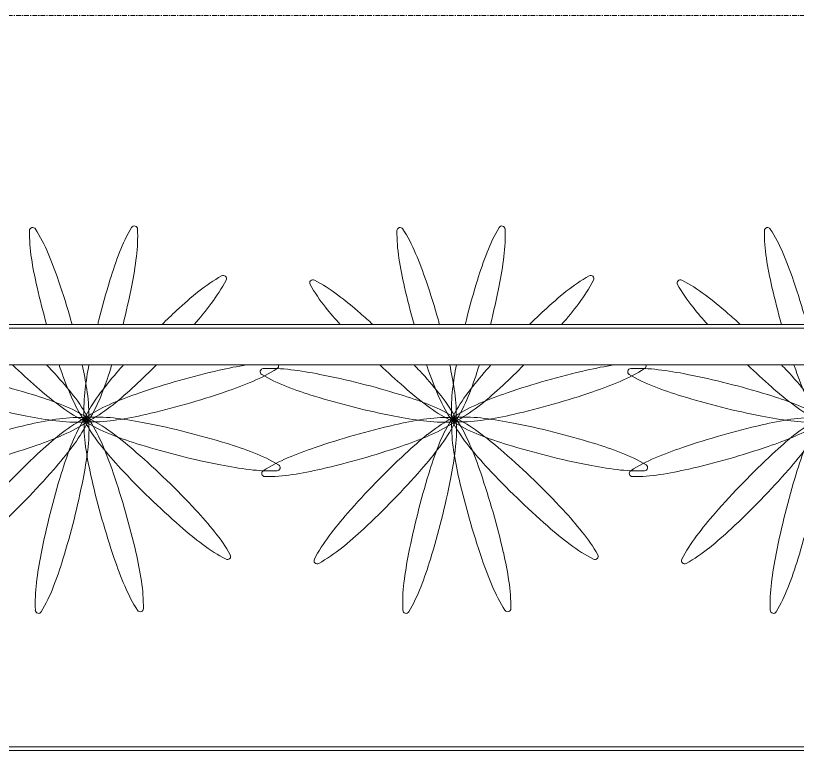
# Model space of a CAD drawing. Header units: millimetres. Extents: x 46079 to 131409, y 40831 to 60403.
# Drawn here: x 120576 to 122703, y 46437 to 48437 of the extents above; entities that cross this region are included whole.
import ezdxf

# ---------------------------------------------------------------- set-up
doc = ezdxf.new("R2010")
doc.units = ezdxf.units.MM
doc.linetypes.add('Grid Line', pattern=[22.225, 12.7, -3.175, 3.175, -3.175])
for name, color, linetype, lineweight in [('A-WALL', 113, 'Continuous', 18), ('G-IMPT', 8, 'Continuous', 18), ('L-PLNT-1', 253, 'Continuous', 18), ('S-GRID-1', 1, 'Grid Line', 9)]:
    doc.layers.add(name, color=color, linetype=linetype, lineweight=lineweight)

# ---------------------------------------------------------------- blocks, each defined once
blk = doc.blocks.new('CAY LAI TAY - CAY LAI TAY_dwg-2249844-TKCS_BỂ NƯỚC NGẦM - MẶT BẰNG NẮP BỂ')
at = {"layer": 'G-IMPT'}
blk.add_line((-195.3, 421.3), (-193.7, 415.9), dxfattribs=at)
for centre, radius, start, end in [((881.8, 1413.5), 1276.2, 177.58299, 187.1066), ((-368.8, 1466.3), 24.6, 104.11643, 177.58299), ((-368.8, 1466.3), 24.6, 30.64986, 104.11643), ((-1445.6, 828.2), 1276.2, 21.12625, 30.64986), ((1470.4, 783.3), 1276.2, 147.58299, 157.1066), ((413.8, 1454.3), 24.6, 74.11643, 147.58299), ((413.8, 1454.3), 24.6, 0.64986, 74.11643), ((-837.8, 1440.1), 1276.2, 351.12625, 0.64986), ((-3210.7, 146.2), 3168.6, 17.03205, 21.12625), ((3213.7, 47.1), 3168.6, 157.1066, 161.20081), ((2759.6, 1647.6), 3168.6, 187.1066, 191.20081), ((-2707.4, 1732), 3168.6, 347.03205, 351.12625), ((-1052.5, 1085.5), 24.6, 134.11643, 207.58299), ((-1052.5, 1085.5), 24.6, 60.64986, 134.11643), ((-1666, -5.5), 1276.2, 51.12625, 60.64986), ((56.9, 1665.1), 1276.2, 207.58299, 217.1066), ((5779.1, 2245.6), 6246.7, 191.20081, 194.01831), ((-6153.8, -755.4), 6246.7, 14.11643, 17.03205), ((6127.6, -944.8), 6246.7, 161.20081, 164.11643), ((1665.1, -56.9), 1276.2, 117.58299, 127.1066), ((-5.5, 1666), 1276.2, 321.12625, 330.64986), ((1085.5, 1052.5), 24.6, 44.11643, 117.58299), ((1085.5, 1052.5), 24.6, 330.64986, 44.11643), ((-2853.6, -1478.7), 3168.6, 47.03205, 51.12625), ((-5707.1, 2422.7), 6246.7, 344.30034, 347.03205), ((2806.7, -1566), 3168.6, 127.1066, 131.20081), ((1566, 2806.7), 3168.6, 217.1066, 220.89557), ((-1478.7, 2853.6), 3168.6, 317.96722, 321.12625), ((-4951.7, -3731.1), 6246.7, 45.60653, 47.03205), ((4834.2, -3882), 6246.7, 131.20081, 132.37534), ((-6153.8, -755.4), 6246.7, 13.78007, 14.11643), ((6127.6, -944.8), 6246.7, 164.11643, 164.42389), ((-1732, -2707.4), 3168.6, 77.03205, 80.93095), ((-4951.7, -3731.1), 6246.7, 41.20081, 41.66622), ((-3134.3, -157.5), 3168.6, 7.1066, 10.52711), ((3128, -254.1), 3168.6, 167.69091, 171.12625), ((-5707.1, 2422.7), 6246.7, 341.20081, 341.31308), ((4834.2, -3882), 6246.7, 136.45239, 137.03205), ((-1454.3, 413.8), 24.6, 164.11643, 237.58299), ((-783.3, 1470.4), 1276.2, 237.58299, 247.1066), ((-2422.7, -5707.1), 6246.7, 74.11643, 77.03205), ((3882, 4834.2), 6246.7, 224.9505, 227.03205), ((-2635.7, -1703.5), 3168.6, 37.1066, 41.20081), ((2835.9, 1344), 3168.6, 197.03205, 201.12625), ((2581.9, -1784), 3168.6, 137.03205, 141.12625), ((-2793.1, 1430.8), 3168.6, 337.1066, 341.20081), ((-3731.1, 4951.7), 6246.7, 311.20081, 313.50677), ((1647.6, -2759.6), 3168.6, 97.1066, 101.20081), ((1413.5, -881.8), 1276.2, 87.58299, 97.1066), ((1466.3, 368.8), 24.6, 14.11643, 87.58299), ((1466.3, 368.8), 24.6, 300.64986, 14.11643), ((-2422.7, -5707.1), 6246.7, 71.20081, 74.11643), ((2245.6, -5779.1), 6246.7, 101.20081, 104.11643), ((828.2, 1445.6), 1276.2, 291.12625, 300.64986), ((-47.1, 3213.7), 3168.6, 247.1066, 251.20081), ((1784, 2581.9), 3168.6, 227.03205, 231.12625), ((-1703.5, 2635.7), 3168.6, 307.1066, 311.20081), ((2245.6, -5779.1), 6246.7, 104.11643, 107.03205), ((146.2, 3210.7), 3168.6, 287.03205, 291.12625), ((944.8, 6127.6), 6246.7, 251.20081, 254.11643), ((-1430.8, -2793.1), 3168.6, 67.1066, 71.20081), ((1070.8, 661.9), 1276.2, 201.12625, 210.64986), ((-1126.5, -561.9), 1276.2, 27.58299, 37.1066), ((1258.3, 37.8), 1276.2, 171.12625, 180.64986), ((1108.7, -596.4), 1276.2, 141.12625, 150.64986), ((-1256.5, 76.6), 1276.2, 357.58299, 7.1066), ((-1049.9, 694.6), 1276.2, 327.58299, 337.1066), ((1344, -2835.9), 3168.6, 107.03205, 111.12625), ((-755.4, 6153.8), 6246.7, 284.11643, 287.03205), ((-694.6, -1049.9), 1276.2, 57.58299, 67.1066), ((944.8, 6127.6), 6246.7, 254.11643, 257.03205), ((596.4, 1108.7), 1276.2, 231.12625, 240.64986), ((661.9, -1070.8), 1276.2, 111.12625, 120.64986), ((-561.9, 1126.5), 1276.2, 297.58299, 307.1066), ((-755.4, 6153.8), 6246.7, 281.20081, 284.11643), ((157.5, -3134.3), 3168.6, 97.1066, 101.20081), ((254.1, 3128), 3168.6, 257.03205, 261.12625), ((-76.6, -1256.5), 1276.2, 87.58299, 97.1066), ((561.9, -1126.5), 1276.2, 117.58299, 127.1066), ((-17.7, -17.1), 24.6, 44.11643, 117.58299), ((-6.7, -23.6), 24.6, 74.11643, 147.58299), ((-6, 23.8), 24.6, 210.64986, 284.11643), ((-23.8, -6), 24.6, 14.11643, 87.58299), ((6, -23.8), 24.6, 104.11643, 177.58299), ((6.7, 23.6), 24.6, 180.64986, 254.11643), ((-23.8, -6), 24.6, 300.64986, 14.11643), ((-23.6, 6.7), 24.6, 344.11643, 57.58299), ((17.1, -17.7), 24.6, 134.11643, 207.58299), ((17.7, 17.1), 24.6, 150.64986, 224.11643), ((23.8, 6), 24.6, 120.64986, 194.11643), ((-17.1, 17.7), 24.6, 314.11643, 27.58299), ((-6, 23.8), 24.6, 284.11643, 357.58299), ((23.6, -6.7), 24.6, 90.64986, 164.11643), ((6.7, 23.6), 24.6, 254.11643, 327.58299), ((17.1, -17.7), 24.6, 60.64986, 134.11643), ((6, -23.8), 24.6, 30.64986, 104.11643), ((-6.7, -23.6), 24.6, 0.64986, 74.11643), ((-17.7, -17.1), 24.6, 330.64986, 44.11643), ((23.8, 6), 24.6, 194.11643, 267.58299), ((17.7, 17.1), 24.6, 224.11643, 297.58299), ((37.8, -1258.3), 1276.2, 81.12625, 90.64986), ((-596.4, -1108.7), 1276.2, 51.12625, 60.64986), ((-157.5, 3134.3), 3168.6, 277.1066, 281.20081), ((-254.1, -3128), 3168.6, 77.03205, 81.12625), ((755.4, -6153.8), 6246.7, 101.20081, 104.11643), ((-37.8, 1258.3), 1276.2, 261.12625, 270.64986), ((-661.9, 1070.8), 1276.2, 291.12625, 300.64986), ((1049.9, -694.6), 1276.2, 147.58299, 157.1066), ((-1108.7, 596.4), 1276.2, 321.12625, 330.64986), ((-17.1, 17.7), 24.6, 240.64986, 314.11643), ((-23.6, 6.7), 24.6, 270.64986, 344.11643), ((1256.5, -76.6), 1276.2, 177.58299, 187.1066), ((1126.5, 561.9), 1276.2, 207.58299, 217.1066), ((23.6, -6.7), 24.6, 164.11643, 237.58299), ((-1258.3, -37.8), 1276.2, 351.12625, 0.64986), ((694.6, 1049.9), 1276.2, 237.58299, 247.1066), ((76.6, 1256.5), 1276.2, 267.58299, 277.1066), ((-1070.8, -661.9), 1276.2, 21.12625, 30.64986), ((-944.8, -6127.6), 6246.7, 74.11643, 77.03205), ((755.4, -6153.8), 6246.7, 104.11643, 107.03205), ((-1344, 2835.9), 3168.6, 287.03205, 291.12625), ((1703.5, -2635.7), 3168.6, 127.1066, 131.20081), ((-1784, -2581.9), 3168.6, 47.03205, 51.12625), ((-944.8, -6127.6), 6246.7, 71.20081, 74.11643), ((1430.8, 2793.1), 3168.6, 247.1066, 251.20081), ((-146.2, -3210.7), 3168.6, 107.03205, 111.12625), ((-2245.6, 5779.1), 6246.7, 284.11643, 287.03205), ((-2581.9, 1784), 3168.6, 317.03205, 321.12625), ((2793.1, -1430.8), 3168.6, 157.1066, 161.20081), ((-3128, 254.1), 3168.6, 347.03205, 351.12625), ((3134.3, 157.5), 3168.6, 187.1066, 191.20081), ((2635.7, 1703.5), 3168.6, 217.1066, 221.20081), ((-2835.9, -1344), 3168.6, 17.03205, 21.12625), ((2422.7, 5707.1), 6246.7, 251.20081, 254.11643), ((47.1, -3213.7), 3168.6, 67.1066, 71.20081), ((-828.2, -1445.6), 1276.2, 111.12625, 120.64986), ((-2245.6, 5779.1), 6246.7, 281.20081, 284.11643), ((3731.1, -4951.7), 6246.7, 131.20081, 134.11643), ((-3882, -4834.2), 6246.7, 44.11643, 47.03205), ((783.3, -1470.4), 1276.2, 57.58299, 67.1066), ((-1466.3, -368.8), 24.6, 120.64986, 194.11643), ((-1647.6, 2759.6), 3168.6, 277.1066, 281.20081), ((2422.7, 5707.1), 6246.7, 254.11643, 257.03205), ((-1466.3, -368.8), 24.6, 194.11643, 267.58299), ((-1413.5, 881.8), 1276.2, 267.58299, 277.1066), ((-4834.2, 3882), 6246.7, 314.11643, 317.03205), ((5707.1, -2422.7), 6246.7, 161.20081, 164.11643), ((-5779.1, -2245.6), 6246.7, 14.11643, 17.03205), ((4951.7, 3731.1), 6246.7, 221.20081, 224.11643), ((1732, 2707.4), 3168.6, 257.03205, 261.12625), ((1454.3, -413.8), 24.6, 270.64986, 344.11643), ((1454.3, -413.8), 24.6, 344.11643, 57.58299), ((3731.1, -4951.7), 6246.7, 134.11643, 137.03205), ((-6127.6, 944.8), 6246.7, 344.11643, 347.03205), ((6153.8, 755.4), 6246.7, 191.20081, 194.11643), ((1440.1, 837.8), 1276.2, 261.12625, 270.64986), ((-3882, -4834.2), 6246.7, 41.20081, 44.11643), ((-4834.2, 3882), 6246.7, 311.20081, 314.11643), ((4951.7, 3731.1), 6246.7, 224.11643, 227.03205), ((1478.7, -2853.6), 3168.6, 137.03205, 141.12625), ((5707.1, -2422.7), 6246.7, 164.11643, 167.03205), ((-1566, -2806.7), 3168.6, 37.1066, 41.20081), ((-6127.6, 944.8), 6246.7, 341.20081, 344.11643), ((6153.8, 755.4), 6246.7, 194.11643, 197.03205), ((-5779.1, -2245.6), 6246.7, 11.20081, 14.11643), ((-2806.7, 1566), 3168.6, 307.1066, 311.20081), ((2853.6, 1478.7), 3168.6, 227.03205, 231.12625), ((5.5, -1666), 1276.2, 141.12625, 150.64986), ((-56.9, -1665.1), 1276.2, 27.58299, 37.1066), ((-1665.1, 56.9), 1276.2, 297.58299, 307.1066), ((2707.4, -1732), 3168.6, 167.03205, 171.12625), ((1666, 5.5), 1276.2, 231.12625, 240.64986), ((-1085.5, -1052.5), 24.6, 150.64986, 224.11643), ((-1085.5, -1052.5), 24.6, 224.11643, 297.58299), ((-3213.7, -47.1), 3168.6, 337.1066, 341.20081), ((3210.7, -146.2), 3168.6, 197.03205, 201.12625), ((-2759.6, -1647.6), 3168.6, 7.1066, 11.20081), ((1052.5, -1085.5), 24.6, 314.11643, 27.58299), ((1052.5, -1085.5), 24.6, 240.64986, 314.11643), ((837.8, -1440.1), 1276.2, 171.12625, 180.64986), ((-881.8, -1413.5), 1276.2, 357.58299, 7.1066), ((-1470.4, -783.3), 1276.2, 327.58299, 337.1066), ((1445.6, -828.2), 1276.2, 201.12625, 210.64986), ((-413.8, -1454.3), 24.6, 180.64986, 254.11643), ((-413.8, -1454.3), 24.6, 254.11643, 327.58299), ((368.8, -1466.3), 24.6, 210.64986, 284.11643), ((368.8, -1466.3), 24.6, 284.11643, 357.58299)]:
    blk.add_arc(centre, radius, start, end, dxfattribs=at)
blk = doc.blocks.new('CAY LAI TAY - CAY LAI TAY-2253704-TKCS_BỂ NƯỚC NGẦM - MẶT BẰNG NẮP BỂ')
at = {"extrusion": (0, 0, -1), "xscale": 0.3535714285714286, "yscale": 0.3535714285714286, "zscale": -0.3535714285714286, "rotation": 180}
blk.add_blockref('CAY LAI TAY - CAY LAI TAY_dwg-2249844-TKCS_BỂ NƯỚC NGẦM - MẶT BẰNG NẮP BỂ', (0, 0), dxfattribs=at)

msp = doc.modelspace()

# ---------------------------------------------------------------- linework, layer by layer
at = {"layer": 'A-WALL'}
for p, q in [((115093.4, 47596.3), (127593.3, 47596.3)), ((127593.3, 47586.3), (113893.4, 47586.3)), ((127593.3, 47486.3), (114693.3, 47486.3)), ((114693.3, 46447.4), (127593.3, 46447.4)), ((127593.3, 46437.4), (114693.3, 46437.4))]:
    msp.add_line(p, q, dxfattribs=at)
at = {"layer": 'S-GRID-1'}
msp.add_line((127479.4, 48436.9), (108127, 48436.9), dxfattribs=at)

# ---------------------------------------------------------------- block references
at = {"layer": 'L-PLNT-1', "rotation": 180}
for p in [(120768.3, 47337.4), (121768.3, 47337.4), (122768.3, 47337.4)]:
    msp.add_blockref('CAY LAI TAY - CAY LAI TAY-2253704-TKCS_BỂ NƯỚC NGẦM - MẶT BẰNG NẮP BỂ', p, dxfattribs=at)

doc.saveas('drawing.dxf')
